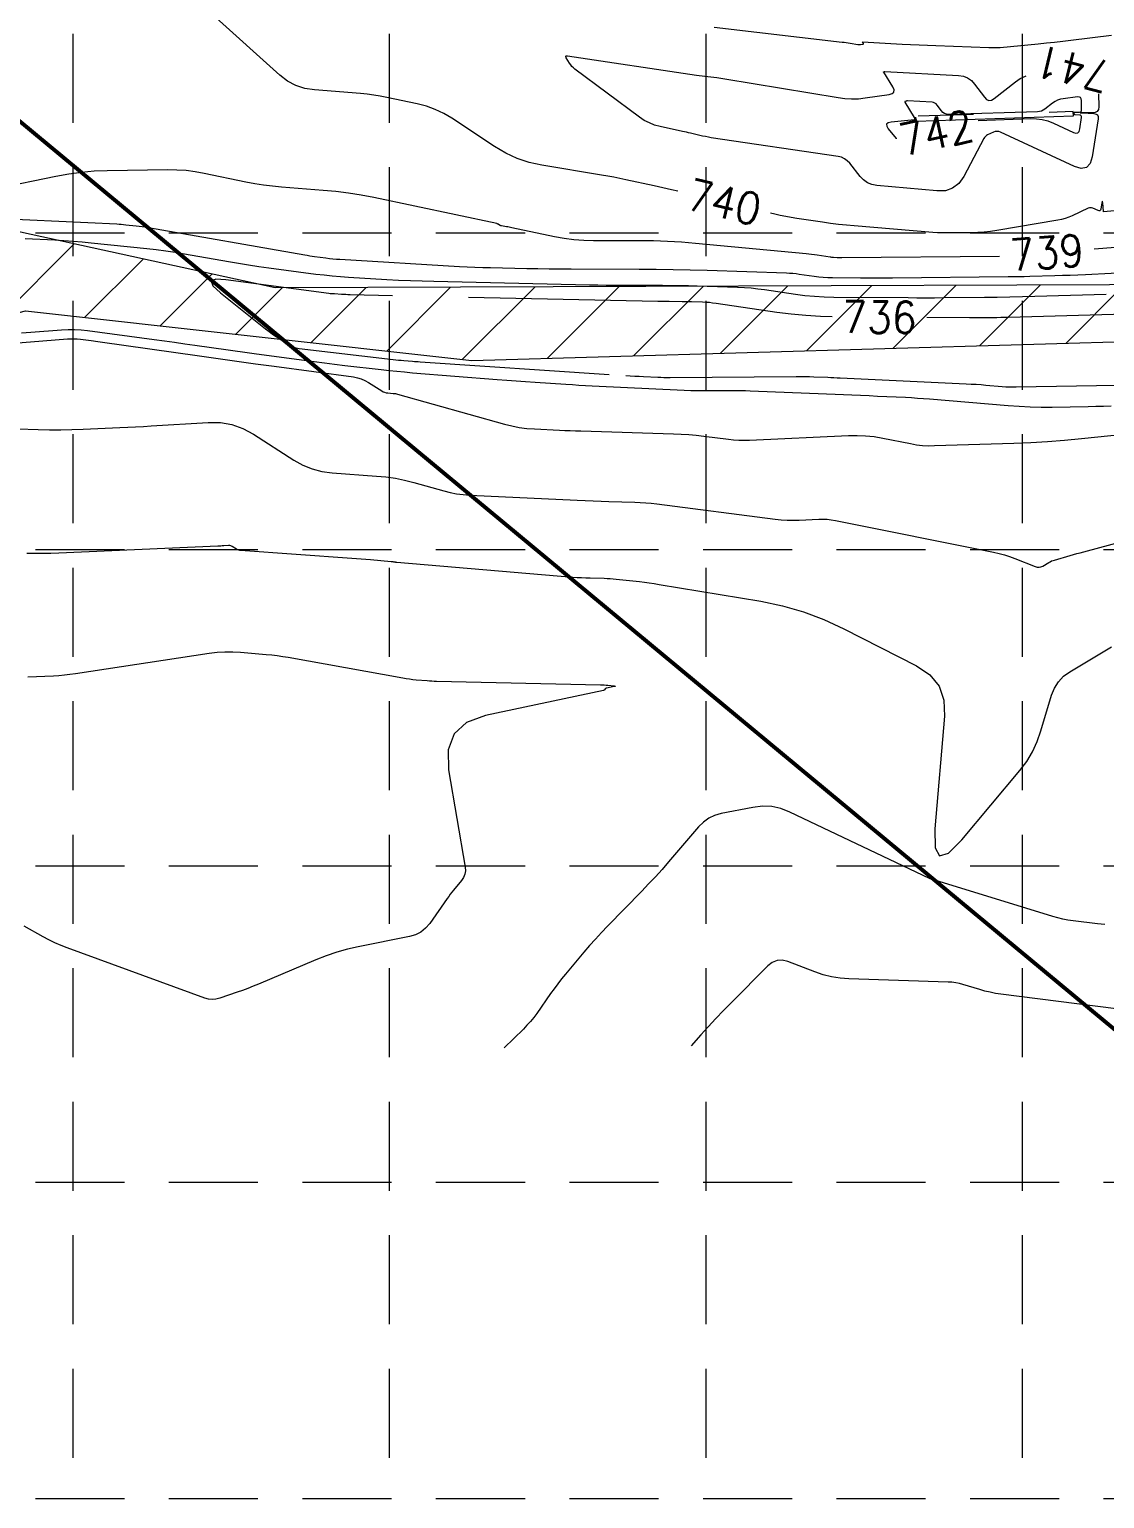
# Model space of a CAD drawing. Header units: feet. Extents: x 46644 to 49208, y 46045 to 47649.
# Drawn here: x 48120.3 to 48256.2, y 46206.7 to 46392.4 of the extents above; entities that cross this region are included whole.
import ezdxf
from ezdxf.enums import TextEntityAlignment as Align

# ---------------------------------------------------------------- set-up
doc = ezdxf.new("R2010")
doc.units = ezdxf.units.FT
doc.header["$MEASUREMENT"] = 0
doc.linetypes.add('DGN Style 3', pattern=[33.544038, 23.960027, -9.584011])
doc.linetypes.add('HIDDEN', pattern=[0.375, 0.25, -0.125])
doc.layers.get('0').update_dxf_attribs({"color": 1})
for name, color, linetype, lineweight in [('EC', 35, 'Continuous', 0), ('Level 13', 1, 'Continuous', 0), ('WATER', 5, 'Continuous', 0)]:
    doc.layers.add(name, color=color, linetype=linetype, lineweight=lineweight)
doc.layers.add('GRID', color=254, linetype='HIDDEN')
doc.styles.add('Style-STANDARD', font='STANDARD.shx')

msp = doc.modelspace()

# ---------------------------------------------------------------- hatches: boundary and pattern name
at = {"layer": 'WATER', "linetype": 'Continuous', "lineweight": 0}
h = msp.add_hatch(dxfattribs=at)
h.set_pattern_fill('ANSI31', color=5, scale=60, style=0)
h.paths.add_polyline_path([(48629.77, 46329.87), (48596.32, 46378.16), (48519.78, 46382.62), (48424.65, 46369.25), (48315.4, 46360.33), (48151.38, 46359.72), (48117.82, 46367.08), (48083.44, 46350.31), (48063.38, 46344.17), (48022.45, 46343.76), (47970.79, 46345.29), (47909.81, 46340.79), (47832.98, 46331.83), (47785.1, 46328.51), (47682.89, 46315.66), (47602.11, 46320.65), (47487.5, 46356.66), (47364.2, 46436.32), (47309.48, 46412.88), (47202.47, 46323.17), (47211.19, 46318.58), (47202.93, 46315.83), (47213.94, 46313.54), (47207.52, 46309.41), (47312.93, 46404.75), (47361.71, 46423.58), (47496.18, 46347.12), (47602.62, 46314.56), (47679.02, 46309.52), (47740.12, 46313.78), (47833.87, 46324.3), (47878.73, 46331.53), (47970.78, 46339.89), (48046.54, 46335.88), (48065.49, 46335.63), (48096.83, 46350.78), (48119.82, 46356.85), (48176.25, 46350.54), (48298.04, 46354.08), (48404.55, 46360.41), (48522.91, 46374.82), (48593.15, 46371.79), (48632.07, 46317.74), (48628.78, 46325.57), (48634.34, 46324.31)])

# ---------------------------------------------------------------- linework, layer by layer
at = {"color": 7, "linetype": 'Continuous', "lineweight": 0, "const_width": 0.5}
msp.add_lwpolyline([(47952.3, 46630.44), (47958.53, 46514), (48297.7, 46232.61)], dxfattribs=at)
at = {"layer": 'EC', "color": 35, "linetype": 'DGN Style 3', "lineweight": 0}
for p, q in [((48151.98, 46386.62), (48143.48, 46394.23)), ((48206.84, 46392.71), (48223.05, 46390.81)), ((48223.05, 46390.81), (48223.3, 46390.78)), ((48223.3, 46390.78), (48223.55, 46390.74)), ((48223.55, 46390.74), (48223.79, 46390.71)), ((48223.79, 46390.71), (48224.04, 46390.67)), ((48224.04, 46390.67), (48225.03, 46390.5)), ((48225.6, 46390.82), (48225.6, 46390.83)), ((48225.6, 46390.83), (48225.6, 46390.83)), ((48225.6, 46390.83), (48225.6, 46390.83)), ((48225.6, 46390.83), (48225.61, 46390.83)), ((48225.72, 46390.64), (48225.6, 46390.82)), ((48225.61, 46390.83), (48225.61, 46390.83)), ((48225.61, 46390.83), (48225.61, 46390.83)), ((48225.61, 46390.83), (48225.62, 46390.83)), ((48225.62, 46390.83), (48225.62, 46390.83)), ((48225.62, 46390.83), (48225.62, 46390.83)), ((48225.62, 46390.83), (48230.62, 46390.56)), ((48247.82, 46390.59), (48248.86, 46390.69)), ((48248.86, 46390.69), (48249.89, 46390.8)), ((48249.89, 46390.8), (48250.93, 46390.92)), ((48250.93, 46390.92), (48251.96, 46391.04)), ((48251.96, 46391.04), (48257.08, 46391.66)), ((48188.09, 46389.04), (48188.17, 46389.08)), ((48188.09, 46388.95), (48188.09, 46389.04)), ((48188.15, 46388.82), (48188.09, 46388.95)), ((48188.59, 46388.12), (48188.15, 46388.82)), ((48188.17, 46389.08), (48188.31, 46389.07)), ((48188.31, 46389.07), (48204.62, 46386.64)), ((48225.03, 46390.5), (48225.11, 46390.49)), ((48225.11, 46390.49), (48225.2, 46390.49)), ((48225.2, 46390.49), (48225.28, 46390.49)), ((48225.28, 46390.49), (48225.37, 46390.5)), ((48225.37, 46390.5), (48225.67, 46390.54)), ((48225.67, 46390.54), (48225.71, 46390.55)), ((48225.71, 46390.55), (48225.73, 46390.57)), ((48225.74, 46390.6), (48225.72, 46390.64)), ((48225.73, 46390.57), (48225.74, 46390.6)), ((48230.62, 46390.56), (48231.69, 46390.5)), ((48231.69, 46390.5), (48232.76, 46390.45)), ((48232.76, 46390.45), (48233.83, 46390.41)), ((48233.83, 46390.41), (48234.9, 46390.36)), ((48234.9, 46390.36), (48241.58, 46390.12)), ((48241.58, 46390.12), (48241.72, 46390.11)), ((48241.72, 46390.11), (48241.86, 46390.11)), ((48241.86, 46390.11), (48242, 46390.11)), ((48242, 46390.11), (48242.14, 46390.11)), ((48242.14, 46390.11), (48242.6, 46390.1)), ((48242.6, 46390.1), (48242.7, 46390.1)), ((48242.7, 46390.1), (48242.8, 46390.11)), ((48242.8, 46390.11), (48242.89, 46390.11)), ((48242.89, 46390.11), (48242.99, 46390.12)), ((48242.99, 46390.12), (48247.82, 46390.59)), ((48188.73, 46387.92), (48188.59, 46388.12)), ((48188.89, 46387.72), (48188.73, 46387.92)), ((48189.07, 46387.55), (48188.89, 46387.72)), ((48189.26, 46387.39), (48189.07, 46387.55)), ((48197.43, 46381.31), (48189.26, 46387.39)), ((48228.28, 46387.04), (48228.29, 46387.05)), ((48228.28, 46387.02), (48228.28, 46387.04)), ((48228.29, 46387), (48228.28, 46387.02)), ((48228.29, 46387.05), (48228.31, 46387.06)), ((48229.44, 46385.13), (48228.29, 46387)), ((48228.31, 46387.06), (48228.38, 46387.09)), ((48228.38, 46387.09), (48228.4, 46387.09)), ((48228.4, 46387.09), (48228.41, 46387.1)), ((48228.41, 46387.1), (48228.43, 46387.1)), ((48228.43, 46387.1), (48228.44, 46387.1)), ((48228.44, 46387.1), (48237.76, 46386.59)), ((48152.95, 46385.88), (48151.98, 46386.62)), ((48154, 46385.32), (48152.95, 46385.88)), ((48155.13, 46384.95), (48154, 46385.32)), ((48204.62, 46386.64), (48204.97, 46386.59)), ((48204.97, 46386.59), (48205.33, 46386.54)), ((48205.33, 46386.54), (48205.68, 46386.5)), ((48205.68, 46386.5), (48206.04, 46386.46)), ((48206.04, 46386.46), (48207.2, 46386.32)), ((48207.2, 46386.32), (48207.45, 46386.29)), ((48207.45, 46386.29), (48207.7, 46386.25)), ((48207.7, 46386.25), (48207.94, 46386.22)), ((48207.94, 46386.22), (48208.19, 46386.18)), ((48208.19, 46386.18), (48222.52, 46383.78)), ((48229.6, 46384.77), (48229.44, 46385.13)), ((48237.76, 46386.59), (48238.36, 46386.49)), ((48238.36, 46386.49), (48238.9, 46386.28)), ((48238.9, 46386.28), (48239.37, 46385.95)), ((48239.37, 46385.95), (48239.78, 46385.5)), ((48239.78, 46385.5), (48241.02, 46383.83)), ((48242.25, 46383.66), (48244.96, 46385.79)), ((48244.96, 46385.79), (48245.56, 46386.2)), ((48245.56, 46386.2), (48246.2, 46386.51)), ((48246.2, 46386.51), (48246.3, 46386.55)), ((48156.34, 46384.76), (48155.13, 46384.95)), ((48162.15, 46384.3), (48156.34, 46384.76)), ((48162.99, 46384.22), (48162.15, 46384.3)), ((48163.83, 46384.11), (48162.99, 46384.22)), ((48164.66, 46383.98), (48163.83, 46384.11)), ((48165.49, 46383.82), (48164.66, 46383.98)), ((48169.34, 46383), (48165.49, 46383.82)), ((48222.52, 46383.78), (48223.38, 46383.67)), ((48223.38, 46383.67), (48224.23, 46383.62)), ((48224.23, 46383.62), (48225.09, 46383.65)), ((48225.09, 46383.65), (48225.95, 46383.74)), ((48225.95, 46383.74), (48228.99, 46384.18)), ((48228.99, 46384.18), (48229.38, 46384.29)), ((48229.38, 46384.29), (48229.58, 46384.48)), ((48229.58, 46384.48), (48229.6, 46384.77)), ((48230.96, 46383.27), (48230.95, 46383.25)), ((48230.95, 46383.25), (48230.95, 46383.23)), ((48230.98, 46383.28), (48230.96, 46383.27)), ((48231.12, 46383.34), (48230.98, 46383.28)), ((48231.16, 46383.35), (48231.12, 46383.34)), ((48231.21, 46383.36), (48231.16, 46383.35)), ((48231.25, 46383.36), (48231.21, 46383.36)), ((48231.3, 46383.36), (48231.25, 46383.36)), ((48234.41, 46383.19), (48231.3, 46383.36)), ((48241.02, 46383.83), (48241.29, 46383.55)), ((48241.29, 46383.55), (48241.59, 46383.43)), ((48241.59, 46383.43), (48241.91, 46383.47)), ((48241.91, 46383.47), (48242.25, 46383.66)), ((48249.95, 46383.3), (48249.64, 46383.09)), ((48250.27, 46383.46), (48249.95, 46383.3)), ((48250.62, 46383.58), (48250.27, 46383.46)), ((48250.98, 46383.65), (48250.62, 46383.58)), ((48252.79, 46383.87), (48250.98, 46383.65)), ((48253.02, 46383.86), (48252.79, 46383.87)), ((48253.18, 46383.79), (48253.02, 46383.86)), ((48253.27, 46383.64), (48253.18, 46383.79)), ((48253.31, 46383.42), (48253.27, 46383.64)), ((48253.31, 46382.22), (48253.31, 46383.42)), ((48255.46, 46384.27), (48255.47, 46382.64)), ((48170.5, 46382.7), (48169.34, 46383)), ((48171.61, 46382.3), (48170.5, 46382.7)), ((48172.68, 46381.79), (48171.61, 46382.3)), ((48173.71, 46381.17), (48172.68, 46381.79)), ((48230.95, 46383.23), (48230.96, 46383.21)), ((48230.96, 46383.21), (48232.15, 46381.27)), ((48234.6, 46383.16), (48234.41, 46383.19)), ((48234.77, 46383.1), (48234.6, 46383.16)), ((48234.92, 46382.99), (48234.77, 46383.1)), ((48235.05, 46382.85), (48234.92, 46382.99)), ((48235.59, 46382.11), (48235.05, 46382.85)), ((48235.78, 46381.91), (48235.59, 46382.11)), ((48235.99, 46381.78), (48235.78, 46381.91)), ((48236.23, 46381.7), (48235.99, 46381.78)), ((48236.5, 46381.67), (48236.23, 46381.7)), ((48247.73, 46381.99), (48236.5, 46381.67)), ((48247.98, 46382.02), (48247.73, 46381.99)), ((48248.23, 46382.09), (48247.98, 46382.02)), ((48248.45, 46382.19), (48248.23, 46382.09)), ((48248.67, 46382.33), (48248.45, 46382.19)), ((48249.64, 46383.09), (48248.67, 46382.33)), ((48252.37, 46381.92), (48252.38, 46381.95)), ((48252.37, 46381.89), (48252.37, 46381.92)), ((48252.38, 46381.72), (48252.37, 46381.89)), ((48252.38, 46381.95), (48252.41, 46381.96)), ((48252.39, 46381.68), (48252.38, 46381.72)), ((48252.41, 46381.64), (48252.39, 46381.68)), ((48252.41, 46381.96), (48252.44, 46381.96)), ((48252.44, 46381.62), (48252.41, 46381.64)), ((48252.44, 46381.96), (48253.05, 46381.96)), ((48252.49, 46381.61), (48252.44, 46381.62)), ((48253.06, 46381.58), (48252.49, 46381.61)), ((48253.05, 46381.96), (48253.17, 46381.98)), ((48253.18, 46381.56), (48253.06, 46381.58)), ((48253.19, 46381.86), (48253.12, 46381.86)), ((48253.12, 46381.86), (48253.19, 46381.85)), ((48253.17, 46381.98), (48253.25, 46382.02)), ((48253.26, 46381.5), (48253.18, 46381.56)), ((48253.4, 46381.86), (48253.19, 46381.86)), ((48253.19, 46381.85), (48253.4, 46381.84)), ((48253.25, 46382.02), (48253.3, 46382.11)), ((48253.3, 46381.41), (48253.26, 46381.5)), ((48253.3, 46382.11), (48253.31, 46382.22)), ((48253.3, 46381.29), (48253.3, 46381.41)), ((48254.69, 46381.85), (48253.4, 46381.86)), ((48253.4, 46381.84), (48254.86, 46381.77)), ((48255.03, 46381.9), (48254.69, 46381.85)), ((48254.86, 46381.77), (48255.13, 46381.71)), ((48255.28, 46382.05), (48255.03, 46381.9)), ((48255.13, 46381.71), (48255.3, 46381.59)), ((48255.42, 46382.29), (48255.28, 46382.05)), ((48255.3, 46381.59), (48255.39, 46381.39)), ((48255.39, 46381.39), (48255.39, 46381.12)), ((48255.47, 46382.64), (48255.42, 46382.29)), ((48179.11, 46377.59), (48173.71, 46381.17)), ((48198.03, 46380.91), (48197.43, 46381.31)), ((48198.67, 46380.58), (48198.03, 46380.91)), ((48199.33, 46380.32), (48198.67, 46380.58)), ((48200.03, 46380.13), (48199.33, 46380.32)), ((48202.85, 46379.52), (48200.03, 46380.13)), ((48228.85, 46380.61), (48228.66, 46380.44)), ((48228.66, 46380.44), (48228.67, 46380.18)), ((48228.67, 46380.18), (48228.87, 46379.85)), ((48229.24, 46380.69), (48228.85, 46380.61)), ((48228.87, 46379.85), (48229.85, 46378.61)), ((48232.19, 46380.96), (48229.24, 46380.69)), ((48232.15, 46381.27), (48232.17, 46381.24)), ((48232.17, 46381.24), (48232.18, 46381.2)), ((48232.18, 46381.2), (48232.2, 46381.17)), ((48232.21, 46380.96), (48232.19, 46380.96)), ((48232.2, 46381.17), (48232.2, 46381.13)), ((48232.2, 46381.13), (48232.23, 46381.01)), ((48232.22, 46380.98), (48232.21, 46380.96)), ((48232.23, 46380.99), (48232.22, 46380.98)), ((48232.23, 46381.01), (48232.23, 46380.99)), ((48240.21, 46380.91), (48246.86, 46381.14)), ((48246.86, 46381.14), (48247.61, 46381.12)), ((48247.61, 46381.12), (48248.34, 46381.02)), ((48248.34, 46381.02), (48249.05, 46380.83)), ((48249.05, 46380.83), (48249.75, 46380.56)), ((48249.75, 46380.56), (48252.27, 46379.39)), ((48252.98, 46379.52), (48253.07, 46379.83)), ((48253.07, 46379.83), (48253.3, 46381.29)), ((48255.39, 46381.12), (48254.64, 46376.29)), ((48203.1, 46379.46), (48202.85, 46379.52)), ((48203.36, 46379.4), (48203.1, 46379.46)), ((48203.61, 46379.34), (48203.36, 46379.4)), ((48203.86, 46379.28), (48203.61, 46379.34)), ((48205.04, 46379), (48203.86, 46379.28)), ((48205.4, 46378.92), (48205.04, 46379)), ((48205.77, 46378.85), (48205.4, 46378.92)), ((48206.13, 46378.78), (48205.77, 46378.85)), ((48206.5, 46378.72), (48206.13, 46378.78)), ((48222.52, 46376.34), (48206.5, 46378.72)), ((48229.85, 46378.61), (48229.87, 46378.59)), ((48240.94, 46378.61), (48238.4, 46373.82)), ((48241.03, 46378.76), (48240.94, 46378.61)), ((48241.14, 46378.88), (48241.03, 46378.76)), ((48241.27, 46378.98), (48241.14, 46378.88)), ((48241.42, 46379.07), (48241.27, 46378.98)), ((48242.15, 46379.41), (48241.42, 46379.07)), ((48242.38, 46379.49), (48242.15, 46379.41)), ((48242.6, 46379.52), (48242.38, 46379.49)), ((48242.83, 46379.49), (48242.6, 46379.52)), ((48243.05, 46379.42), (48242.83, 46379.49)), ((48252.42, 46375.09), (48243.05, 46379.42)), ((48252.27, 46379.39), (48252.58, 46379.3)), ((48252.58, 46379.3), (48252.82, 46379.34)), ((48252.82, 46379.34), (48252.98, 46379.52)), ((48180.51, 46376.76), (48179.11, 46377.59)), ((48181.97, 46376.09), (48180.51, 46376.76)), ((48183.49, 46375.59), (48181.97, 46376.09)), ((48222.95, 46376.24), (48222.52, 46376.34)), ((48223.34, 46376.06), (48222.95, 46376.24)), ((48223.68, 46375.81), (48223.34, 46376.06)), ((48223.99, 46375.49), (48223.68, 46375.81)), ((48254.64, 46376.29), (48254.38, 46375.44)), ((48125.27, 46374.11), (48123.66, 46373.82)), ((48126.88, 46374.33), (48125.27, 46374.11)), ((48128.51, 46374.47), (48126.88, 46374.33)), ((48130.14, 46374.53), (48128.51, 46374.47)), ((48137.79, 46374.64), (48130.14, 46374.53)), ((48138.95, 46374.62), (48137.79, 46374.64)), ((48140.1, 46374.55), (48138.95, 46374.62)), ((48141.24, 46374.41), (48140.1, 46374.55)), ((48142.38, 46374.2), (48141.24, 46374.41)), ((48147.68, 46373.11), (48142.38, 46374.2)), ((48185.08, 46375.24), (48183.49, 46375.59)), ((48192.64, 46373.99), (48185.08, 46375.24)), ((48193.41, 46373.86), (48192.64, 46373.99)), ((48225.31, 46373.82), (48223.99, 46375.49)), ((48253.27, 46374.84), (48252.42, 46375.09)), ((48253.93, 46374.95), (48253.27, 46374.84)), ((48254.38, 46375.44), (48253.93, 46374.95)), ((48123.66, 46373.82), (48115.03, 46372.03)), ((48148.79, 46372.9), (48147.68, 46373.11)), ((48149.91, 46372.73), (48148.79, 46372.9)), ((48151.03, 46372.58), (48149.91, 46372.73)), ((48152.16, 46372.48), (48151.03, 46372.58)), ((48157.43, 46372.06), (48152.16, 46372.48)), ((48194.18, 46373.72), (48193.41, 46373.86)), ((48194.95, 46373.57), (48194.18, 46373.72)), ((48195.71, 46373.4), (48194.95, 46373.57)), ((48199.29, 46372.63), (48195.71, 46373.4)), ((48200.38, 46372.39), (48199.29, 46372.63)), ((48201.48, 46372.14), (48200.38, 46372.39)), ((48202.28, 46371.96), (48201.48, 46372.14)), ((48225.75, 46373.37), (48225.31, 46373.82)), ((48226.25, 46373.03), (48225.75, 46373.37)), ((48226.8, 46372.8), (48226.25, 46373.03)), ((48227.42, 46372.68), (48226.8, 46372.8)), ((48235, 46371.98), (48227.42, 46372.68)), ((48237, 46372.33), (48236.08, 46372.01)), ((48237.78, 46372.93), (48237, 46372.33)), ((48238.4, 46373.82), (48237.78, 46372.93)), ((48159.04, 46371.91), (48157.43, 46372.06)), ((48160.64, 46371.7), (48159.04, 46371.91)), ((48162.24, 46371.45), (48160.64, 46371.7)), ((48163.83, 46371.14), (48162.24, 46371.45)), ((48179.41, 46367.85), (48163.83, 46371.14)), ((48236.08, 46372.01), (48235, 46371.98)), ((48255.86, 46370.47), (48255.74, 46369.69)), ((48255.89, 46370.65), (48255.86, 46370.47)), ((48255.92, 46370.71), (48255.89, 46370.65)), ((48255.95, 46370.65), (48255.92, 46370.71)), ((48255.97, 46370.47), (48255.95, 46370.65)), ((48256.06, 46369.37), (48255.97, 46370.47)), ((48131.36, 46367.77), (48116.71, 46368.47)), ((48214.53, 46369.04), (48213.96, 46369.18)), ((48215.22, 46368.88), (48214.53, 46369.04)), ((48215.91, 46368.74), (48215.22, 46368.88)), ((48216.61, 46368.61), (48215.91, 46368.74)), ((48217.31, 46368.5), (48216.61, 46368.61)), ((48220.57, 46368.02), (48217.31, 46368.5)), ((48250.76, 46368.38), (48250.29, 46368.28)), ((48251.22, 46368.51), (48250.76, 46368.38)), ((48251.67, 46368.66), (48251.22, 46368.51)), ((48252.11, 46368.85), (48251.67, 46368.66)), ((48254.15, 46369.8), (48252.11, 46368.85)), ((48254.29, 46369.85), (48254.15, 46369.8)), ((48254.43, 46369.87), (48254.29, 46369.85)), ((48254.57, 46369.85), (48254.43, 46369.87)), ((48254.71, 46369.8), (48254.57, 46369.85)), ((48255.38, 46369.5), (48254.71, 46369.8)), ((48255.51, 46369.46), (48255.38, 46369.5)), ((48255.62, 46369.48), (48255.51, 46369.46)), ((48255.69, 46369.55), (48255.62, 46369.48)), ((48255.74, 46369.69), (48255.69, 46369.55)), ((48256.07, 46369.36), (48256.06, 46369.37)), ((48256.06, 46369.37), (48256.06, 46369.37)), ((48256.06, 46369.37), (48256.06, 46369.37)), ((48256.06, 46369.37), (48256.06, 46369.37)), ((48256.06, 46369.37), (48256.06, 46369.37)), ((48262.55, 46369.95), (48256.07, 46369.36)), ((48256.07, 46369.36), (48256.07, 46369.36)), ((48256.07, 46369.36), (48256.07, 46369.36)), ((48256.07, 46369.36), (48256.07, 46369.36)), ((48256.07, 46369.36), (48256.07, 46369.36)), ((48131.64, 46367.75), (48131.36, 46367.77)), ((48131.92, 46367.73), (48131.64, 46367.75)), ((48132.2, 46367.71), (48131.92, 46367.73)), ((48132.48, 46367.68), (48132.2, 46367.71)), ((48133.78, 46367.55), (48132.48, 46367.68)), ((48134.17, 46367.5), (48133.78, 46367.55)), ((48134.57, 46367.45), (48134.17, 46367.5)), ((48134.97, 46367.39), (48134.57, 46367.45)), ((48135.36, 46367.32), (48134.97, 46367.39)), ((48155.12, 46363.86), (48135.36, 46367.32)), ((48179.45, 46367.84), (48179.41, 46367.85)), ((48179.49, 46367.82), (48179.45, 46367.84)), ((48179.53, 46367.8), (48179.49, 46367.82)), ((48179.57, 46367.78), (48179.53, 46367.8)), ((48179.74, 46367.67), (48179.57, 46367.78)), ((48179.8, 46367.63), (48179.74, 46367.67)), ((48179.85, 46367.61), (48179.8, 46367.63)), ((48179.91, 46367.59), (48179.85, 46367.61)), ((48179.97, 46367.58), (48179.91, 46367.59)), ((48180.62, 46367.47), (48179.97, 46367.58)), ((48180.79, 46367.44), (48180.62, 46367.47)), ((48180.95, 46367.41), (48180.79, 46367.44)), ((48181.12, 46367.38), (48180.95, 46367.41)), ((48181.29, 46367.34), (48181.12, 46367.38)), ((48186.69, 46366.19), (48181.29, 46367.34)), ((48221.57, 46367.88), (48220.57, 46368.02)), ((48222.57, 46367.75), (48221.57, 46367.88)), ((48223.57, 46367.65), (48222.57, 46367.75)), ((48224.57, 46367.56), (48223.57, 46367.65)), ((48234.51, 46366.74), (48224.57, 46367.56)), ((48235.07, 46366.71), (48234.51, 46366.74)), ((48235.63, 46366.68), (48235.07, 46366.71)), ((48236.2, 46366.67), (48235.63, 46366.68)), ((48236.76, 46366.67), (48236.2, 46366.67)), ((48239.38, 46366.69), (48236.76, 46366.67)), ((48240.19, 46366.72), (48239.38, 46366.69)), ((48240.99, 46366.77), (48240.19, 46366.72)), ((48241.78, 46366.86), (48240.99, 46366.77)), ((48242.58, 46366.98), (48241.78, 46366.86)), ((48250.29, 46368.28), (48242.58, 46366.98)), ((48123.52, 46365.75), (48119.77, 46365.93)), ((48124.67, 46365.69), (48123.52, 46365.75)), ((48125.82, 46365.61), (48124.67, 46365.69)), ((48126.96, 46365.51), (48125.82, 46365.61)), ((48128.11, 46365.4), (48126.96, 46365.51)), ((48135.13, 46364.66), (48128.11, 46365.4)), ((48136.33, 46364.53), (48135.13, 46364.66)), ((48187.91, 46365.97), (48186.69, 46366.19)), ((48189.14, 46365.81), (48187.91, 46365.97)), ((48190.38, 46365.71), (48189.14, 46365.81)), ((48191.62, 46365.68), (48190.38, 46365.71)), ((48197.42, 46365.69), (48191.62, 46365.68)), ((48199.2, 46365.67), (48197.42, 46365.69)), ((48200.97, 46365.61), (48199.2, 46365.67)), ((48202.75, 46365.51), (48200.97, 46365.61)), ((48204.52, 46365.36), (48202.75, 46365.51)), ((48218.47, 46364.03), (48204.52, 46365.36)), ((48262.18, 46365.18), (48254.89, 46364.63)), ((48137.53, 46364.37), (48136.33, 46364.53)), ((48138.72, 46364.19), (48137.53, 46364.37)), ((48139.92, 46363.99), (48138.72, 46364.19)), ((48145.48, 46363.02), (48139.92, 46363.99)), ((48146.75, 46362.8), (48145.48, 46363.02)), ((48155.43, 46363.81), (48155.12, 46363.86)), ((48155.74, 46363.76), (48155.43, 46363.81)), ((48156.04, 46363.71), (48155.74, 46363.76)), ((48156.35, 46363.67), (48156.04, 46363.71)), ((48157.79, 46363.48), (48156.35, 46363.67)), ((48158.23, 46363.42), (48157.79, 46363.48)), ((48158.68, 46363.38), (48158.23, 46363.42)), ((48159.12, 46363.34), (48158.68, 46363.38)), ((48159.56, 46363.31), (48159.12, 46363.34)), ((48174.66, 46362.41), (48159.56, 46363.31)), ((48218.82, 46364), (48218.47, 46364.03)), ((48219.17, 46363.96), (48218.82, 46364)), ((48219.53, 46363.91), (48219.17, 46363.96)), ((48219.88, 46363.86), (48219.53, 46363.91)), ((48221.52, 46363.62), (48219.88, 46363.86)), ((48221.62, 46363.6), (48221.52, 46363.62)), ((48221.72, 46363.59), (48221.62, 46363.6)), ((48221.82, 46363.58), (48221.72, 46363.59)), ((48221.93, 46363.57), (48221.82, 46363.58)), ((48222.41, 46363.53), (48221.93, 46363.57)), ((48222.55, 46363.52), (48222.41, 46363.53)), ((48222.7, 46363.51), (48222.55, 46363.52)), ((48222.85, 46363.51), (48222.7, 46363.51)), ((48223, 46363.51), (48222.85, 46363.51)), ((48242.94, 46363.72), (48223, 46363.51)), ((48148.02, 46362.6), (48146.75, 46362.8)), ((48149.3, 46362.41), (48148.02, 46362.6)), ((48150.57, 46362.23), (48149.3, 46362.41)), ((48156.53, 46361.44), (48150.57, 46362.23)), ((48157.56, 46361.32), (48156.53, 46361.44)), ((48158.59, 46361.21), (48157.56, 46361.32)), ((48159.63, 46361.12), (48158.59, 46361.21)), ((48160.66, 46361.05), (48159.63, 46361.12)), ((48165.5, 46360.76), (48160.66, 46361.05)), ((48175.64, 46362.36), (48174.66, 46362.41)), ((48176.62, 46362.31), (48175.64, 46362.36)), ((48177.6, 46362.28), (48176.62, 46362.31)), ((48178.59, 46362.25), (48177.6, 46362.28)), ((48183.18, 46362.15), (48178.59, 46362.25)), ((48184.58, 46362.12), (48183.18, 46362.15)), ((48185.99, 46362.1), (48184.58, 46362.12)), ((48187.39, 46362.09), (48185.99, 46362.1)), ((48188.79, 46362.08), (48187.39, 46362.09)), ((48197.36, 46362.06), (48188.79, 46362.08)), ((48199.51, 46362.04), (48197.36, 46362.06)), ((48201.66, 46362.01), (48199.51, 46362.04)), ((48203.81, 46361.97), (48201.66, 46362.01)), ((48205.96, 46361.91), (48203.81, 46361.97)), ((48215.99, 46361.59), (48205.96, 46361.91)), ((48216.4, 46361.57), (48215.99, 46361.59)), ((48216.8, 46361.54), (48216.4, 46361.57)), ((48217.21, 46361.5), (48216.8, 46361.54)), ((48217.61, 46361.44), (48217.21, 46361.5)), ((48219.49, 46361.17), (48217.61, 46361.44)), ((48220.07, 46361.09), (48219.49, 46361.17)), ((48220.64, 46361.04), (48220.07, 46361.09)), ((48221.22, 46361), (48220.64, 46361.04)), ((48221.8, 46360.99), (48221.22, 46361)), ((48225.35, 46360.96), (48221.8, 46360.99)), ((48226.36, 46360.96), (48225.35, 46360.96)), ((48227.38, 46360.96), (48226.36, 46360.96)), ((48228.39, 46360.96), (48227.38, 46360.96)), ((48229.4, 46360.97), (48228.39, 46360.96)), ((48244.01, 46361.11), (48229.4, 46360.97)), ((48244.69, 46361.12), (48244.01, 46361.11)), ((48245.37, 46361.13), (48244.69, 46361.12)), ((48246.06, 46361.14), (48245.37, 46361.13)), ((48246.74, 46361.16), (48246.06, 46361.14)), ((48249.91, 46361.25), (48246.74, 46361.16)), ((48250.89, 46361.28), (48249.91, 46361.25)), ((48251.86, 46361.31), (48250.89, 46361.28)), ((48252.83, 46361.35), (48251.86, 46361.31)), ((48253.8, 46361.4), (48252.83, 46361.35)), ((48262.01, 46361.78), (48253.8, 46361.4)), ((48143.85, 46360.82), (48143.3, 46360.56)), ((48143.3, 46360.56), (48143.49, 46359.99)), ((48143.49, 46359.99), (48144.44, 46359.1)), ((48145.14, 46360.75), (48143.85, 46360.82)), ((48144.44, 46359.1), (48149.73, 46354.88)), ((48158.14, 46359.03), (48145.14, 46360.75)), ((48166.98, 46360.68), (48165.5, 46360.76)), ((48168.46, 46360.61), (48166.98, 46360.68)), ((48169.94, 46360.56), (48168.46, 46360.61)), ((48171.42, 46360.52), (48169.94, 46360.56)), ((48191.09, 46360.09), (48171.42, 46360.52)), ((48192.15, 46360.06), (48191.09, 46360.09)), ((48193.22, 46360.05), (48192.15, 46360.06)), ((48194.29, 46360.04), (48193.22, 46360.05)), ((48195.36, 46360.03), (48194.29, 46360.04)), ((48200.34, 46360.02), (48195.36, 46360.03)), ((48201.44, 46360.01), (48200.34, 46360.02)), ((48202.53, 46360), (48201.44, 46360.01)), ((48203.63, 46359.97), (48202.53, 46360)), ((48204.72, 46359.94), (48203.63, 46359.97)), ((48209.83, 46359.78), (48204.72, 46359.94)), ((48210.68, 46359.74), (48209.83, 46359.78)), ((48211.52, 46359.68), (48210.68, 46359.74)), ((48212.37, 46359.59), (48211.52, 46359.68)), ((48213.21, 46359.48), (48212.37, 46359.59)), ((48217.13, 46358.9), (48213.21, 46359.48)), ((48158.32, 46359), (48158.14, 46359.03)), ((48158.51, 46358.98), (48158.32, 46359)), ((48158.7, 46358.97), (48158.51, 46358.98)), ((48158.88, 46358.96), (48158.7, 46358.97)), ((48159.76, 46358.9), (48158.88, 46358.96)), ((48160.03, 46358.89), (48159.76, 46358.9)), ((48160.29, 46358.88), (48160.03, 46358.89)), ((48160.56, 46358.87), (48160.29, 46358.88)), ((48160.83, 46358.86), (48160.56, 46358.87)), ((48199.75, 46358), (48160.83, 46358.86)), ((48200.11, 46358), (48199.75, 46358)), ((48200.46, 46357.99), (48200.11, 46358)), ((48200.81, 46357.99), (48200.46, 46357.99)), ((48201.16, 46357.99), (48200.81, 46357.99)), ((48202.81, 46357.98), (48201.16, 46357.99)), ((48203.11, 46357.98), (48202.81, 46357.98)), ((48203.41, 46357.98), (48203.11, 46357.98)), ((48203.7, 46357.97), (48203.41, 46357.98)), ((48204, 46357.96), (48203.7, 46357.97)), ((48205.4, 46357.92), (48204, 46357.96)), ((48205.83, 46357.9), (48205.4, 46357.92)), ((48206.25, 46357.87), (48205.83, 46357.9)), ((48206.67, 46357.82), (48206.25, 46357.87)), ((48207.1, 46357.77), (48206.67, 46357.82)), ((48214.78, 46356.63), (48207.1, 46357.77)), ((48218.34, 46358.74), (48217.13, 46358.9)), ((48219.54, 46358.63), (48218.34, 46358.74)), ((48220.75, 46358.55), (48219.54, 46358.63)), ((48221.97, 46358.52), (48220.75, 46358.55)), ((48231.37, 46358.46), (48221.97, 46358.52)), ((48232.49, 46358.45), (48231.37, 46358.46)), ((48233.6, 46358.45), (48232.49, 46358.45)), ((48234.72, 46358.45), (48233.6, 46358.45)), ((48235.83, 46358.46), (48234.72, 46358.45)), ((48241.04, 46358.51), (48235.83, 46358.46)), ((48242.63, 46358.53), (48241.04, 46358.51)), ((48244.23, 46358.56), (48242.63, 46358.53)), ((48245.82, 46358.59), (48244.23, 46358.56)), ((48247.41, 46358.63), (48245.82, 46358.59)), ((48256.43, 46358.89), (48247.41, 46358.63)), ((48216.61, 46356.39), (48214.78, 46356.63)), ((48218.44, 46356.22), (48216.61, 46356.39)), ((48220.28, 46356.11), (48218.44, 46356.22)), ((48221.76, 46356.07), (48220.28, 46356.11)), ((48239.15, 46355.94), (48233.76, 46355.98)), ((48239.49, 46355.94), (48239.15, 46355.94)), ((48239.83, 46355.94), (48239.49, 46355.94)), ((48240.17, 46355.94), (48239.83, 46355.94)), ((48240.51, 46355.94), (48240.17, 46355.94)), ((48242.1, 46355.96), (48240.51, 46355.94)), ((48242.59, 46355.96), (48242.1, 46355.96)), ((48243.08, 46355.97), (48242.59, 46355.96)), ((48243.57, 46355.98), (48243.08, 46355.97)), ((48244.06, 46355.99), (48243.57, 46355.98)), ((48264.31, 46356.57), (48244.06, 46355.99)), ((48119.31, 46354.05), (48120.5, 46354.13)), ((48120.5, 46354.13), (48124.37, 46354.43)), ((48124.37, 46354.43), (48125.19, 46354.48)), ((48125.19, 46354.48), (48126.02, 46354.47)), ((48126.02, 46354.47), (48126.85, 46354.43)), ((48126.85, 46354.43), (48127.67, 46354.34)), ((48127.67, 46354.34), (48136.08, 46353.2)), ((48149.73, 46354.88), (48150.16, 46354.55)), ((48150.16, 46354.55), (48150.61, 46354.22)), ((48150.61, 46354.22), (48151.05, 46353.9)), ((48151.05, 46353.9), (48151.51, 46353.59)), ((48151.51, 46353.59), (48153, 46352.59)), ((48109.33, 46352.05), (48125.12, 46353.29)), ((48125.12, 46353.29), (48125.53, 46353.31)), ((48125.53, 46353.31), (48125.94, 46353.31)), ((48125.94, 46353.31), (48126.35, 46353.29)), ((48126.35, 46353.29), (48126.76, 46353.25)), ((48126.76, 46353.25), (48128.1, 46353.07)), ((48128.1, 46353.07), (48128.39, 46353.03)), ((48128.39, 46353.03), (48128.67, 46352.99)), ((48128.67, 46352.99), (48128.96, 46352.95)), ((48128.96, 46352.95), (48129.25, 46352.91)), ((48129.25, 46352.91), (48141.81, 46351.14)), ((48136.08, 46353.2), (48137.37, 46353.02)), ((48137.37, 46353.02), (48138.65, 46352.85)), ((48138.65, 46352.85), (48139.94, 46352.67)), ((48139.94, 46352.67), (48141.23, 46352.49)), ((48141.23, 46352.49), (48145.43, 46351.89)), ((48145.43, 46351.89), (48146.33, 46351.77)), ((48146.33, 46351.77), (48147.23, 46351.64)), ((48153, 46352.59), (48153.33, 46352.39)), ((48153.33, 46352.39), (48153.68, 46352.24)), ((48153.68, 46352.24), (48154.03, 46352.14)), ((48154.03, 46352.14), (48154.41, 46352.07)), ((48154.41, 46352.07), (48166.29, 46350.68)), ((48141.81, 46351.14), (48144.17, 46350.8)), ((48144.17, 46350.8), (48146.53, 46350.48)), ((48146.53, 46350.48), (48148.9, 46350.15)), ((48147.23, 46351.64), (48148.13, 46351.52)), ((48148.13, 46351.52), (48149.03, 46351.4)), ((48148.9, 46350.15), (48151.26, 46349.83)), ((48149.03, 46351.4), (48155.03, 46350.59)), ((48151.26, 46349.83), (48161.28, 46348.47)), ((48155.03, 46350.59), (48156.31, 46350.42)), ((48156.31, 46350.42), (48157.6, 46350.25)), ((48157.6, 46350.25), (48158.88, 46350.09)), ((48158.88, 46350.09), (48160.17, 46349.94)), ((48160.17, 46349.94), (48164.77, 46349.4)), ((48166.29, 46350.68), (48166.63, 46350.64)), ((48166.63, 46350.64), (48166.96, 46350.61)), ((48166.96, 46350.61), (48167.3, 46350.58)), ((48167.3, 46350.58), (48167.64, 46350.55)), ((48167.64, 46350.55), (48168.75, 46350.46)), ((48168.75, 46350.46), (48168.98, 46350.44)), ((48168.98, 46350.44), (48169.22, 46350.42)), ((48169.22, 46350.42), (48169.46, 46350.41)), ((48169.46, 46350.41), (48169.7, 46350.39)), ((48169.7, 46350.39), (48195.71, 46348.65)), ((48161.28, 46348.47), (48161.78, 46348.38)), ((48161.78, 46348.38), (48162.26, 46348.23)), ((48162.26, 46348.23), (48162.72, 46348.03)), ((48162.72, 46348.03), (48163.17, 46347.78)), ((48164.77, 46349.4), (48165.76, 46349.29)), ((48165.76, 46349.29), (48166.75, 46349.19)), ((48166.75, 46349.19), (48167.73, 46349.1)), ((48167.73, 46349.1), (48168.72, 46349.01)), ((48168.72, 46349.01), (48179.45, 46348.16)), ((48179.45, 46348.16), (48180.64, 46348.06)), ((48180.64, 46348.06), (48181.83, 46347.98)), ((48181.83, 46347.98), (48183.02, 46347.89)), ((48195.71, 46348.65), (48196.26, 46348.62)), ((48196.26, 46348.62), (48196.82, 46348.59)), ((48196.82, 46348.59), (48197.37, 46348.56)), ((48197.37, 46348.56), (48197.93, 46348.53)), ((48197.93, 46348.53), (48199.74, 46348.44)), ((48199.74, 46348.44), (48200.12, 46348.43)), ((48200.12, 46348.43), (48200.51, 46348.42)), ((48200.51, 46348.42), (48200.9, 46348.41)), ((48200.9, 46348.41), (48201.29, 46348.41)), ((48201.29, 46348.41), (48217.23, 46348.54)), ((48217.23, 46348.54), (48217.78, 46348.54)), ((48217.78, 46348.54), (48218.33, 46348.53)), ((48218.33, 46348.53), (48218.89, 46348.52)), ((48218.89, 46348.52), (48219.44, 46348.5)), ((48219.44, 46348.5), (48221.23, 46348.43)), ((48221.23, 46348.43), (48221.62, 46348.41)), ((48221.62, 46348.41), (48222, 46348.4)), ((48222, 46348.4), (48222.39, 46348.38)), ((48222.39, 46348.38), (48222.77, 46348.36)), ((48222.77, 46348.36), (48238.7, 46347.61)), ((48163.17, 46347.78), (48164.84, 46346.7)), ((48164.84, 46346.7), (48165.02, 46346.6)), ((48165.02, 46346.6), (48165.21, 46346.53)), ((48165.21, 46346.53), (48165.4, 46346.47)), ((48165.4, 46346.47), (48165.6, 46346.45)), ((48165.6, 46346.45), (48166.27, 46346.4)), ((48166.27, 46346.4), (48166.42, 46346.39)), ((48166.42, 46346.39), (48166.56, 46346.37)), ((48166.56, 46346.37), (48166.7, 46346.34)), ((48166.7, 46346.34), (48166.84, 46346.3)), ((48166.84, 46346.3), (48180.34, 46342.51)), ((48183.02, 46347.89), (48184.22, 46347.81)), ((48184.22, 46347.81), (48188.11, 46347.55)), ((48188.11, 46347.55), (48188.94, 46347.5)), ((48188.94, 46347.5), (48189.77, 46347.45)), ((48189.77, 46347.45), (48190.61, 46347.4)), ((48190.61, 46347.4), (48191.44, 46347.36)), ((48191.44, 46347.36), (48203.08, 46346.81)), ((48203.08, 46346.81), (48203.9, 46346.78)), ((48203.9, 46346.78), (48204.73, 46346.76)), ((48204.73, 46346.76), (48205.56, 46346.75)), ((48205.56, 46346.75), (48206.39, 46346.75)), ((48206.39, 46346.75), (48209.1, 46346.77)), ((48209.1, 46346.77), (48209.68, 46346.77)), ((48209.68, 46346.77), (48210.26, 46346.77)), ((48210.26, 46346.77), (48210.84, 46346.75)), ((48210.84, 46346.75), (48211.42, 46346.73)), ((48211.42, 46346.73), (48223.19, 46346.25)), ((48223.19, 46346.25), (48224.27, 46346.21)), ((48224.27, 46346.21), (48225.36, 46346.16)), ((48225.36, 46346.16), (48226.44, 46346.11)), ((48226.44, 46346.11), (48227.52, 46346.06)), ((48238.7, 46347.61), (48239.33, 46347.58)), ((48239.33, 46347.58), (48239.96, 46347.54)), ((48239.96, 46347.54), (48240.59, 46347.5)), ((48240.59, 46347.5), (48241.21, 46347.45)), ((48241.21, 46347.45), (48243.27, 46347.27)), ((48243.27, 46347.27), (48243.71, 46347.24)), ((48243.71, 46347.24), (48244.15, 46347.22)), ((48244.15, 46347.22), (48244.59, 46347.21)), ((48244.59, 46347.21), (48245.03, 46347.21)), ((48245.03, 46347.21), (48263.61, 46347.54)), ((48227.52, 46346.06), (48231.06, 46345.9)), ((48231.06, 46345.9), (48231.81, 46345.86)), ((48231.81, 46345.86), (48232.57, 46345.81)), ((48232.57, 46345.81), (48233.33, 46345.76)), ((48233.33, 46345.76), (48234.08, 46345.7)), ((48234.08, 46345.7), (48244.02, 46344.86)), ((48244.02, 46344.86), (48245.41, 46344.76)), ((48245.41, 46344.76), (48246.8, 46344.69)), ((48246.8, 46344.69), (48248.19, 46344.66)), ((48248.19, 46344.66), (48249.58, 46344.67)), ((48249.58, 46344.67), (48254.13, 46344.75)), ((48254.13, 46344.75), (48255.11, 46344.77)), ((48255.11, 46344.77), (48256.08, 46344.8)), ((48256.08, 46344.8), (48257.06, 46344.83)), ((48135.71, 46342.28), (48142.92, 46342.73)), ((48142.92, 46342.73), (48144.44, 46342.71)), ((48144.44, 46342.71), (48145.89, 46342.46)), ((48145.89, 46342.46), (48147.28, 46341.97)), ((48180.34, 46342.51), (48181.28, 46342.28)), ((48109.62, 46342.23), (48121.43, 46341.83)), ((48121.43, 46341.83), (48122.85, 46341.8)), ((48122.85, 46341.8), (48124.27, 46341.79)), ((48124.27, 46341.79), (48125.69, 46341.81)), ((48125.69, 46341.81), (48127.11, 46341.86)), ((48127.11, 46341.86), (48131.74, 46342.07)), ((48131.74, 46342.07), (48132.73, 46342.11)), ((48132.73, 46342.11), (48133.72, 46342.16)), ((48133.72, 46342.16), (48134.71, 46342.22)), ((48134.71, 46342.22), (48135.71, 46342.28)), ((48147.28, 46341.97), (48148.62, 46341.25)), ((48148.62, 46341.25), (48153.75, 46337.95)), ((48181.28, 46342.28), (48182.23, 46342.1)), ((48182.23, 46342.1), (48183.18, 46341.97)), ((48183.18, 46341.97), (48184.14, 46341.9)), ((48184.14, 46341.9), (48187.3, 46341.75)), ((48187.3, 46341.75), (48187.98, 46341.72)), ((48187.98, 46341.72), (48188.66, 46341.69)), ((48188.66, 46341.69), (48189.34, 46341.66)), ((48189.34, 46341.66), (48190.01, 46341.64)), ((48190.01, 46341.64), (48201.73, 46341.29)), ((48201.73, 46341.29), (48202.69, 46341.25)), ((48202.69, 46341.25), (48203.64, 46341.19)), ((48203.64, 46341.19), (48204.6, 46341.1)), ((48204.6, 46341.1), (48205.55, 46340.99)), ((48205.55, 46340.99), (48208.66, 46340.59)), ((48208.66, 46340.59), (48209.32, 46340.52)), ((48209.32, 46340.52), (48209.99, 46340.48)), ((48211.33, 46340.48), (48223.82, 46341.07)), ((48223.82, 46341.07), (48224.92, 46341.09)), ((48224.92, 46341.09), (48226, 46341.04)), ((48226, 46341.04), (48227.09, 46340.93)), ((48227.09, 46340.93), (48228.16, 46340.75)), ((48228.16, 46340.75), (48231.68, 46340.04)), ((48251.15, 46340.48), (48253.29, 46340.68)), ((48253.29, 46340.68), (48268.49, 46342.23)), ((48209.99, 46340.48), (48210.66, 46340.47)), ((48210.66, 46340.47), (48211.33, 46340.48)), ((48231.68, 46340.04), (48232.43, 46339.91)), ((48232.43, 46339.91), (48233.19, 46339.82)), ((48233.19, 46339.82), (48233.95, 46339.78)), ((48233.95, 46339.78), (48234.72, 46339.79)), ((48234.72, 46339.79), (48244.73, 46340.11)), ((48244.73, 46340.11), (48246.87, 46340.2)), ((48246.87, 46340.2), (48249.01, 46340.32)), ((48249.01, 46340.32), (48251.15, 46340.48)), ((48153.75, 46337.95), (48154.87, 46337.32)), ((48154.87, 46337.32), (48156.05, 46336.84)), ((48156.05, 46336.84), (48157.28, 46336.52)), ((48157.28, 46336.52), (48158.56, 46336.35)), ((48158.56, 46336.35), (48164.18, 46335.95)), ((48164.18, 46335.95), (48165.37, 46335.84)), ((48165.37, 46335.84), (48166.56, 46335.66)), ((48166.56, 46335.66), (48167.73, 46335.43)), ((48167.73, 46335.43), (48168.89, 46335.13)), ((48168.89, 46335.13), (48172.67, 46334.07)), ((48172.67, 46334.07), (48173.48, 46333.87)), ((48173.48, 46333.87), (48174.3, 46333.71)), ((48174.3, 46333.71), (48175.13, 46333.6)), ((48175.13, 46333.6), (48175.97, 46333.54)), ((48175.97, 46333.54), (48189.56, 46332.9)), ((48189.56, 46332.9), (48190.56, 46332.85)), ((48190.56, 46332.85), (48191.56, 46332.81)), ((48191.56, 46332.81), (48192.56, 46332.77)), ((48192.56, 46332.77), (48193.56, 46332.74)), ((48193.56, 46332.74), (48196.82, 46332.64)), ((48196.82, 46332.64), (48197.52, 46332.61)), ((48197.52, 46332.61), (48198.22, 46332.57)), ((48198.22, 46332.57), (48198.91, 46332.5)), ((48198.91, 46332.5), (48199.61, 46332.42)), ((48199.61, 46332.42), (48214.58, 46330.5)), ((48253.57, 46326.37), (48271.68, 46331.28)), ((48214.58, 46330.5), (48215.33, 46330.42)), ((48215.33, 46330.42), (48216.09, 46330.37)), ((48216.09, 46330.37), (48216.85, 46330.35)), ((48216.85, 46330.35), (48217.6, 46330.37)), ((48217.6, 46330.37), (48220.09, 46330.49)), ((48220.09, 46330.49), (48220.62, 46330.5)), ((48220.62, 46330.5), (48221.15, 46330.48)), ((48221.15, 46330.48), (48221.67, 46330.42)), ((48221.67, 46330.42), (48222.19, 46330.33)), ((48222.19, 46330.33), (48242.18, 46326.32)), ((48119.98, 46326.21), (48120.99, 46326.19)), ((48120.99, 46326.19), (48122, 46326.18)), ((48122, 46326.18), (48123, 46326.2)), ((48123, 46326.2), (48124.01, 46326.23)), ((48124.01, 46326.23), (48144.14, 46327.12)), ((48144.14, 46327.12), (48144.32, 46327.13)), ((48144.32, 46327.13), (48144.5, 46327.14)), ((48144.5, 46327.14), (48144.69, 46327.15)), ((48144.69, 46327.15), (48144.87, 46327.16)), ((48144.87, 46327.16), (48145.47, 46327.2)), ((48145.47, 46327.2), (48145.59, 46327.2)), ((48145.59, 46327.2), (48145.71, 46327.18)), ((48145.71, 46327.18), (48145.83, 46327.14)), ((48145.83, 46327.14), (48145.94, 46327.08)), ((48145.94, 46327.08), (48146.48, 46326.73)), ((48146.48, 46326.73), (48146.59, 46326.67)), ((48146.59, 46326.67), (48146.72, 46326.62)), ((48146.72, 46326.62), (48146.85, 46326.58)), ((48146.85, 46326.58), (48146.98, 46326.56)), ((48146.98, 46326.56), (48161.05, 46325.58)), ((48242.18, 46326.32), (48242.87, 46326.16)), ((48242.87, 46326.16), (48243.54, 46325.98)), ((48243.54, 46325.98), (48244.21, 46325.76)), ((48244.21, 46325.76), (48244.87, 46325.51)), ((48249.87, 46325.33), (48251.86, 46325.9)), ((48251.86, 46325.9), (48252.29, 46326.02)), ((48252.29, 46326.02), (48252.71, 46326.14)), ((48252.71, 46326.14), (48253.14, 46326.25)), ((48253.14, 46326.25), (48253.57, 46326.37)), ((48161.05, 46325.58), (48161.64, 46325.53)), ((48161.64, 46325.53), (48162.23, 46325.49)), ((48162.23, 46325.49), (48162.82, 46325.44)), ((48162.82, 46325.44), (48163.41, 46325.39)), ((48163.41, 46325.39), (48166.03, 46325.16)), ((48166.03, 46325.16), (48166.1, 46325.15)), ((48166.1, 46325.15), (48166.17, 46325.15)), ((48166.17, 46325.15), (48166.24, 46325.14)), ((48166.24, 46325.14), (48166.31, 46325.12)), ((48166.31, 46325.12), (48166.54, 46325.08)), ((48166.54, 46325.08), (48166.59, 46325.07)), ((48166.59, 46325.07), (48166.64, 46325.07)), ((48166.64, 46325.07), (48166.69, 46325.06)), ((48166.69, 46325.06), (48166.74, 46325.06)), ((48166.74, 46325.06), (48189.01, 46323.18)), ((48244.87, 46325.51), (48247.42, 46324.49)), ((48247.42, 46324.49), (48247.68, 46324.42)), ((48247.68, 46324.42), (48247.92, 46324.41)), ((48247.92, 46324.41), (48248.17, 46324.46)), ((48248.17, 46324.46), (48248.41, 46324.57)), ((48248.41, 46324.57), (48249.17, 46325.03)), ((48249.17, 46325.03), (48249.34, 46325.12)), ((48249.34, 46325.12), (48249.51, 46325.21)), ((48249.51, 46325.21), (48249.69, 46325.28)), ((48249.69, 46325.28), (48249.87, 46325.33)), ((48189.01, 46323.18), (48189.55, 46323.13)), ((48189.55, 46323.13), (48190.09, 46323.1)), ((48190.09, 46323.1), (48190.64, 46323.08)), ((48190.64, 46323.08), (48191.18, 46323.06)), ((48191.18, 46323.06), (48192.96, 46323.02)), ((48192.96, 46323.02), (48193.35, 46323.01)), ((48193.35, 46323.01), (48193.73, 46322.99)), ((48193.73, 46322.99), (48194.11, 46322.96)), ((48194.11, 46322.96), (48194.49, 46322.92)), ((48194.49, 46322.92), (48197.41, 46322.6)), ((48197.41, 46322.6), (48198.04, 46322.53)), ((48198.04, 46322.53), (48198.66, 46322.44)), ((48198.66, 46322.44), (48199.28, 46322.35)), ((48199.28, 46322.35), (48199.91, 46322.25)), ((48199.91, 46322.25), (48212.77, 46320.11)), ((48212.77, 46320.11), (48215.49, 46319.55)), ((48215.49, 46319.55), (48218.14, 46318.78)), ((48218.14, 46318.78), (48220.73, 46317.82)), ((48220.73, 46317.82), (48223.26, 46316.65)), ((48223.26, 46316.65), (48232.43, 46311.97)), ((48126.12, 46310.98), (48143.04, 46313.55)), ((48143.04, 46313.55), (48144.03, 46313.67)), ((48144.03, 46313.67), (48145.02, 46313.73)), ((48145.02, 46313.73), (48146.01, 46313.74)), ((48146.01, 46313.74), (48147, 46313.68)), ((48147, 46313.68), (48150.25, 46313.4)), ((48150.25, 46313.4), (48150.95, 46313.33)), ((48150.95, 46313.33), (48151.64, 46313.24)), ((48151.64, 46313.24), (48152.33, 46313.14)), ((48152.33, 46313.14), (48153.02, 46313.03)), ((48153.02, 46313.03), (48167.5, 46310.42)), ((48251.82, 46311.2), (48257.08, 46314.37)), ((48124.04, 46310.75), (48124.74, 46310.81)), ((48124.74, 46310.81), (48125.43, 46310.89)), ((48125.43, 46310.89), (48126.12, 46310.98)), ((48232.43, 46311.97), (48234.13, 46310.82)), ((48234.13, 46310.82), (48235.28, 46309.37)), ((48251.03, 46310.63), (48251.82, 46311.2)), ((48120.11, 46310.57), (48123.35, 46310.71)), ((48123.35, 46310.71), (48124.04, 46310.75)), ((48167.5, 46310.42), (48167.92, 46310.35)), ((48167.92, 46310.35), (48168.34, 46310.29)), ((48168.34, 46310.29), (48168.76, 46310.24)), ((48168.76, 46310.24), (48169.19, 46310.2)), ((48169.19, 46310.2), (48170.57, 46310.08)), ((48170.57, 46310.08), (48170.87, 46310.06)), ((48170.87, 46310.06), (48171.16, 46310.04)), ((48171.16, 46310.04), (48171.46, 46310.03)), ((48171.46, 46310.03), (48171.76, 46310.02)), ((48171.76, 46310.02), (48192.5, 46309.57)), ((48192.5, 46309.57), (48192.74, 46309.56)), ((48192.74, 46309.56), (48192.97, 46309.54)), ((48192.97, 46309.54), (48193.21, 46309.53)), ((48193.09, 46309.03), (48192.98, 46308.9)), ((48193.12, 46309.07), (48193.09, 46309.03)), ((48193.16, 46309.1), (48193.12, 46309.07)), ((48193.21, 46309.12), (48193.16, 46309.1)), ((48193.21, 46309.53), (48193.44, 46309.5)), ((48193.26, 46309.13), (48193.21, 46309.12)), ((48194.21, 46309.32), (48193.26, 46309.13)), ((48193.44, 46309.5), (48194.21, 46309.42)), ((48194.21, 46309.42), (48194.33, 46309.4)), ((48194.33, 46309.35), (48194.21, 46309.32)), ((48194.33, 46309.4), (48194.37, 46309.38)), ((48194.37, 46309.38), (48194.33, 46309.35)), ((48235.28, 46309.37), (48235.9, 46307.62)), ((48249.52, 46308.23), (48249.88, 46309.14)), ((48249.88, 46309.14), (48250.38, 46309.94)), ((48250.38, 46309.94), (48251.03, 46310.63)), ((48192.86, 46308.83), (48177.96, 46305.67)), ((48192.89, 46308.84), (48192.86, 46308.83)), ((48192.92, 46308.86), (48192.89, 46308.84)), ((48192.95, 46308.88), (48192.92, 46308.86)), ((48192.98, 46308.9), (48192.95, 46308.88)), ((48235.9, 46307.62), (48235.98, 46305.57)), ((48248.17, 46303.72), (48249.52, 46308.23)), ((48177.96, 46305.67), (48175.56, 46304.79)), ((48235.98, 46305.57), (48234.76, 46291.33)), ((48175.56, 46304.79), (48173.98, 46303.35)), ((48247.7, 46302.37), (48248.17, 46303.72)), ((48173.98, 46303.35), (48173.22, 46301.35)), ((48247.1, 46301.09), (48247.7, 46302.37)), ((48173.22, 46301.35), (48173.29, 46298.79)), ((48245.51, 46298.74), (48246.37, 46299.88)), ((48246.37, 46299.88), (48247.1, 46301.09)), ((48173.29, 46298.79), (48175.39, 46286.49)), ((48238.16, 46289.94), (48245.51, 46298.74)), ((48212.95, 46294.21), (48211.74, 46294.06)), ((48214.13, 46294.16), (48212.95, 46294.21)), ((48215.3, 46293.91), (48214.13, 46294.16)), ((48206.18, 46292.68), (48205.5, 46292.21)), ((48206.92, 46293.04), (48206.18, 46292.68)), ((48207.74, 46293.27), (48206.92, 46293.04)), ((48211.74, 46294.06), (48207.74, 46293.27)), ((48216.43, 46293.47), (48215.3, 46293.91)), ((48234.07, 46285.06), (48216.43, 46293.47)), ((48204.9, 46291.61), (48201.1, 46287.17)), ((48205.5, 46292.21), (48204.9, 46291.61)), ((48234.76, 46291.33), (48234.78, 46288.96)), ((48234.78, 46288.96), (48235.35, 46287.93)), ((48236.48, 46288.26), (48238.16, 46289.94)), ((48201.1, 46287.17), (48200.27, 46286.22)), ((48235.35, 46287.93), (48236.48, 46288.26)), ((48174.94, 46284.81), (48173.93, 46283.6)), ((48175.19, 46285.19), (48174.94, 46284.81)), ((48175.36, 46285.6), (48175.19, 46285.19)), ((48175.42, 46286.03), (48175.36, 46285.6)), ((48175.39, 46286.49), (48175.42, 46286.03)), ((48199.44, 46285.29), (48198.58, 46284.38)), ((48200.27, 46286.22), (48199.44, 46285.29)), ((48234.08, 46285.06), (48234.07, 46285.06)), ((48234.09, 46285.05), (48234.08, 46285.06)), ((48234.1, 46285.05), (48234.09, 46285.05)), ((48234.1, 46285.04), (48234.1, 46285.05)), ((48234.15, 46285.03), (48234.1, 46285.04)), ((48234.16, 46285.03), (48234.15, 46285.03)), ((48234.15, 46285.03), (48234.15, 46285.03)), ((48234.15, 46285.03), (48234.15, 46285.03)), ((48234.17, 46285.03), (48234.16, 46285.03)), ((48234.16, 46285.03), (48234.16, 46285.03)), ((48234.18, 46285.02), (48234.17, 46285.03)), ((48234.19, 46285.02), (48234.18, 46285.02)), ((48234.18, 46285.02), (48234.18, 46285.02)), ((48249.65, 46280.27), (48234.19, 46285.02)), ((48234.19, 46285.02), (48234.19, 46285.02)), ((48173.51, 46283.08), (48173.31, 46282.81)), ((48173.72, 46283.34), (48173.51, 46283.08)), ((48173.93, 46283.6), (48173.72, 46283.34)), ((48197.72, 46283.48), (48193.36, 46279.03)), ((48198.58, 46284.38), (48197.72, 46283.48)), ((48173.11, 46282.54), (48170.9, 46279.39)), ((48173.31, 46282.81), (48173.11, 46282.54)), ((48170.9, 46279.39), (48170.38, 46278.78)), ((48250.28, 46280.09), (48249.65, 46280.27)), ((48250.93, 46279.94), (48250.28, 46280.09)), ((48251.58, 46279.82), (48250.93, 46279.94)), ((48252.23, 46279.72), (48251.58, 46279.82)), ((48255.3, 46279.33), (48252.23, 46279.72)), ((48256.23, 46279.27), (48255.3, 46279.33)), ((48122.04, 46277.7), (48119.63, 46279.04)), ((48122.78, 46277.31), (48122.04, 46277.7)), ((48168.33, 46277.72), (48161.87, 46276.44)), ((48169.1, 46277.95), (48168.33, 46277.72)), ((48169.78, 46278.3), (48169.1, 46277.95)), ((48170.38, 46278.78), (48169.78, 46278.3)), ((48191.85, 46277.42), (48191.11, 46276.59)), ((48192.6, 46278.23), (48191.85, 46277.42)), ((48193.36, 46279.03), (48192.6, 46278.23)), ((48123.54, 46276.94), (48122.78, 46277.31)), ((48124.31, 46276.61), (48123.54, 46276.94)), ((48125.1, 46276.3), (48124.31, 46276.61)), ((48142.46, 46269.94), (48125.1, 46276.3)), ((48159.15, 46275.75), (48157.82, 46275.31)), ((48160.5, 46276.13), (48159.15, 46275.75)), ((48161.87, 46276.44), (48160.5, 46276.13)), ((48190.39, 46275.75), (48188.07, 46272.97)), ((48191.11, 46276.59), (48190.39, 46275.75)), ((48156.51, 46274.79), (48149.26, 46271.72)), ((48157.82, 46275.31), (48156.51, 46274.79)), ((48213.63, 46274.02), (48209.01, 46269.37)), ((48214.2, 46274.47), (48213.63, 46274.02)), ((48214.81, 46274.71), (48214.2, 46274.47)), ((48215.47, 46274.74), (48214.81, 46274.71)), ((48216.18, 46274.56), (48215.47, 46274.74)), ((48219.57, 46273.25), (48216.18, 46274.56)), ((48187.58, 46272.37), (48187.1, 46271.76)), ((48188.07, 46272.97), (48187.58, 46272.37)), ((48220.62, 46272.89), (48219.57, 46273.25)), ((48221.69, 46272.62), (48220.62, 46272.89)), ((48222.78, 46272.45), (48221.69, 46272.62)), ((48223.88, 46272.37), (48222.78, 46272.45)), ((48236.44, 46271.98), (48223.88, 46272.37)), ((48236.92, 46271.95), (48236.44, 46271.98)), ((48237.39, 46271.89), (48236.92, 46271.95)), ((48237.85, 46271.8), (48237.39, 46271.89)), ((48238.31, 46271.67), (48237.85, 46271.8)), ((48142.93, 46269.81), (48142.46, 46269.94)), ((48146.57, 46270.69), (48144.36, 46269.92)), ((48147.25, 46270.93), (48146.57, 46270.69)), ((48147.92, 46271.18), (48147.25, 46270.93)), ((48148.59, 46271.44), (48147.92, 46271.18)), ((48149.26, 46271.72), (48148.59, 46271.44)), ((48186.19, 46270.51), (48184.43, 46268.02)), ((48186.64, 46271.14), (48186.19, 46270.51)), ((48187.1, 46271.76), (48186.64, 46271.14)), ((48240.43, 46271.02), (48238.31, 46271.67)), ((48241.09, 46270.83), (48240.43, 46271.02)), ((48241.75, 46270.68), (48241.09, 46270.83)), ((48242.41, 46270.55), (48241.75, 46270.68)), ((48243.08, 46270.45), (48242.41, 46270.55)), ((48259.98, 46268.31), (48243.08, 46270.45)), ((48143.41, 46269.76), (48142.93, 46269.81)), ((48143.88, 46269.8), (48143.41, 46269.76)), ((48144.36, 46269.92), (48143.88, 46269.8)), ((48208.03, 46268.37), (48207.06, 46267.35)), ((48209.01, 46269.37), (48208.03, 46268.37)), ((48183.2, 46266.51), (48182.75, 46266.04)), ((48183.64, 46266.99), (48183.2, 46266.51)), ((48184.05, 46267.49), (48183.64, 46266.99)), ((48184.43, 46268.02), (48184.05, 46267.49)), ((48206.1, 46266.33), (48205.16, 46265.29)), ((48207.06, 46267.35), (48206.1, 46266.33)), ((48182.75, 46266.04), (48180.33, 46263.68)), ((48205.16, 46265.29), (48203.95, 46263.93))]:
    msp.add_line(p, q, dxfattribs=at)
at = {"layer": 'GRID', "color": 252, "linetype": 'HIDDEN', "lineweight": 0, "ltscale": 45}
for p, q in [((48125.8, 47606.85), (48125.8, 46206.68)), ((48165.8, 47606.85), (48165.8, 46206.68)), ((48205.8, 47606.85), (48205.8, 46206.68)), ((48245.8, 47606.85), (48245.8, 46206.68)), ((46686.7, 46366.68), (49166.7, 46366.68)), ((46686.7, 46326.68), (49166.7, 46326.68)), ((46686.7, 46286.68), (49166.7, 46286.68)), ((46686.7, 46246.68), (49166.7, 46246.68)), ((46686.7, 46206.68), (49166.7, 46206.68))]:
    msp.add_line(p, q, dxfattribs=at)
at = {"layer": 'Level 13', "color": 7, "linetype": 'DGN Style 3', "lineweight": 0, "flags": 128}
msp.add_lwpolyline([(48232.31, 46381.3), (48232.41, 46380.8), (48252.28, 46381.49), (48252.25, 46382.01), (48232.64, 46381.45)], dxfattribs=at)
at = {"layer": 'WATER', "color": 5, "linetype": 'Continuous', "lineweight": 0}
for points in [[(48424.65, 46369.25), (48315.4, 46360.33), (48151.38, 46359.72), (48117.82, 46367.08), (48083.44, 46350.31), (48063.38, 46344.17), (48022.45, 46343.76), (47970.79, 46345.29), (47909.81, 46340.79), (47832.98, 46331.83), (47785.1, 46328.51), (47682.89, 46315.66)], [(47740.12, 46313.78), (47833.87, 46324.3), (47878.73, 46331.53), (47970.78, 46339.89), (48046.54, 46335.88), (48065.49, 46335.63), (48096.83, 46350.78), (48119.82, 46356.85), (48176.25, 46350.54), (48298.04, 46354.08), (48404.55, 46360.41)]]:
    msp.add_lwpolyline(points, dxfattribs=at)

# ---------------------------------------------------------------- texts
at = {"layer": 'EC', "color": 35, "linetype": 'DGN Style 3', "lineweight": 0, "style": 'Style-STANDARD'}
for s, rotation, p in [('741', 166.0346, (48252.22, 46387.44)), ('742', 12.6106, (48234.93, 46379.34)), ('740', 346.5976, (48208.12, 46370.57)), ('739', 4.3395, (48248.91, 46364.18)), ('736', 359.5582, (48227.76, 46356.02))]:
    msp.add_text(s, height=4, rotation=rotation, dxfattribs=at).set_placement(p, align=Align.MIDDLE_CENTER)

doc.saveas('drawing.dxf')
